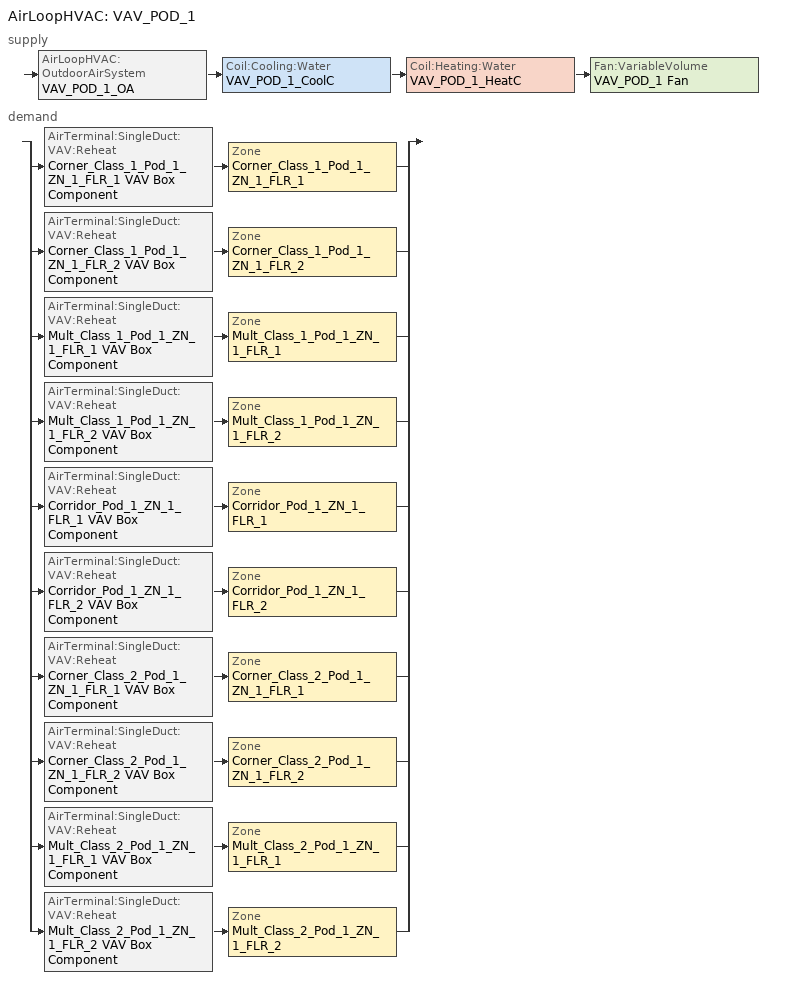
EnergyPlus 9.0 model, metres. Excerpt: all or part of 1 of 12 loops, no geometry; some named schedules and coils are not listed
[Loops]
AirLoopHVAC 'VAV_POD_1'
 supply: AirLoopHVAC:OutdoorAirSystem 'VAV_POD_1_OA' > Coil:Cooling:Water 'VAV_POD_1_CoolC' > Coil:Heating:Water 'VAV_POD_1_HeatC' > Fan:VariableVolume 'VAV_POD_1 Fan'
 demand: split
  | AirTerminal:SingleDuct:VAV:Reheat 'Corner_Class_1_Pod_1_ZN_1_FLR_1 VAV Box Component' > Zone 'Corner_Class_1_Pod_1_ZN_1_FLR_1'
  | AirTerminal:SingleDuct:VAV:Reheat 'Corner_Class_1_Pod_1_ZN_1_FLR_2 VAV Box Component' > Zone 'Corner_Class_1_Pod_1_ZN_1_FLR_2'
  | AirTerminal:SingleDuct:VAV:Reheat 'Mult_Class_1_Pod_1_ZN_1_FLR_1 VAV Box Component' > Zone 'Mult_Class_1_Pod_1_ZN_1_FLR_1'
  | AirTerminal:SingleDuct:VAV:Reheat 'Mult_Class_1_Pod_1_ZN_1_FLR_2 VAV Box Component' > Zone 'Mult_Class_1_Pod_1_ZN_1_FLR_2'
  | AirTerminal:SingleDuct:VAV:Reheat 'Corridor_Pod_1_ZN_1_FLR_1 VAV Box Component' > Zone 'Corridor_Pod_1_ZN_1_FLR_1'
  | AirTerminal:SingleDuct:VAV:Reheat 'Corridor_Pod_1_ZN_1_FLR_2 VAV Box Component' > Zone 'Corridor_Pod_1_ZN_1_FLR_2'
  | AirTerminal:SingleDuct:VAV:Reheat 'Corner_Class_2_Pod_1_ZN_1_FLR_1 VAV Box Component' > Zone 'Corner_Class_2_Pod_1_ZN_1_FLR_1'
  | AirTerminal:SingleDuct:VAV:Reheat 'Corner_Class_2_Pod_1_ZN_1_FLR_2 VAV Box Component' > Zone 'Corner_Class_2_Pod_1_ZN_1_FLR_2'
  | AirTerminal:SingleDuct:VAV:Reheat 'Mult_Class_2_Pod_1_ZN_1_FLR_1 VAV Box Component' > Zone 'Mult_Class_2_Pod_1_ZN_1_FLR_1'
  | AirTerminal:SingleDuct:VAV:Reheat 'Mult_Class_2_Pod_1_ZN_1_FLR_2 VAV Box Component' > Zone 'Mult_Class_2_Pod_1_ZN_1_FLR_2'
[Sizing:Zone] Zone Cooling Design Supply Air Temperature Input Method=SupplyAirTemperature; Zone Cooling Design Supply Air Temperature {C}=12.8; Zone Heating Design Supply Air Temperature Input Method=SupplyAirTemperature; Zone Heating Design Supply Air Temperature {C}=40; Zone Cooling Design Supply Air Humidity Ratio {kgWater/kgDryAir}=0.0085; Zone Heating Design Supply Air Humidity Ratio {kgWater/kgDryAir}=0.008; Cooling Design Air Flow Method=DesignDay; Cooling Design Air Flow Rate {m3/s}=0; Cooling Minimum Air Flow {m3/s}=0; Cooling Minimum Air Flow Fraction=0; Heating Design Air Flow Method=DesignDay; Heating Design Air Flow Rate {m3/s}=0; Design Specification Zone Air Distribution Object=VAV_Zone_AirDistribution
Name | Design Specification Outdoor Air Object
Corner_Class_1_Pod_1_ZN_1_FLR_1 | SZ DSOA Corner_Class_1_Pod_1_ZN_1_FLR_1
Corner_Class_1_Pod_1_ZN_1_FLR_2 | SZ DSOA Corner_Class_1_Pod_1_ZN_1_FLR_2
Mult_Class_1_Pod_1_ZN_1_FLR_1 | SZ DSOA Mult_Class_1_Pod_1_ZN_1_FLR_1
Mult_Class_1_Pod_1_ZN_1_FLR_2 | SZ DSOA Mult_Class_1_Pod_1_ZN_1_FLR_2
Corridor_Pod_1_ZN_1_FLR_1 | SZ DSOA Corridor_Pod_1_ZN_1_FLR_1
Corridor_Pod_1_ZN_1_FLR_2 | SZ DSOA Corridor_Pod_1_ZN_1_FLR_2
Corner_Class_2_Pod_1_ZN_1_FLR_1 | SZ DSOA Corner_Class_2_Pod_1_ZN_1_FLR_1
Corner_Class_2_Pod_1_ZN_1_FLR_2 | SZ DSOA Corner_Class_2_Pod_1_ZN_1_FLR_2
Mult_Class_2_Pod_1_ZN_1_FLR_1 | SZ DSOA Mult_Class_2_Pod_1_ZN_1_FLR_1
Mult_Class_2_Pod_1_ZN_1_FLR_2 | SZ DSOA Mult_Class_2_Pod_1_ZN_1_FLR_2
[DesignSpecification:OutdoorAir]
Name | Outdoor Air Method | Outdoor Air Flow per Zone Floor Area {m3/s-m2} | Outdoor Air Flow per Person {m3/s-person}
SZ DSOA Corner_Class_1_Pod_1_ZN_1_FLR_1; SZ DSOA Corner_Class_1_Pod_1_ZN_1_FLR_2; SZ DSOA Mult_Class_1_Pod_1_ZN_1_FLR_1; SZ DSOA Mult_Class_1_Pod_1_ZN_1_FLR_2; SZ DSOA Corner_Class_2_Pod_1_ZN_1_FLR_1; SZ DSOA Corner_Class_2_Pod_1_ZN_1_FLR_2; SZ DSOA Mult_Class_2_Pod_1_ZN_1_FLR_1; SZ DSOA Mult_Class_2_Pod_1_ZN_1_FLR_2 | Flow/Area | 0.00238745
SZ DSOA Corridor_Pod_1_ZN_1_FLR_1; SZ DSOA Corridor_Pod_1_ZN_1_FLR_2 | Flow/Area | 0.000304781
Design_Spec_OA_Classroom | Sum | 0.000609562 | 0.00471921
[DesignSpecification:ZoneAirDistribution] Zone Air Distribution Effectiveness in Cooling Mode=1; Zone Air Distribution Effectiveness in Heating Mode=1
Name | Minimum Zone Ventilation Efficiency
VAV_Zone_AirDistribution | 0.6
Design_Spec_ZAD_1
[Sizing:System]
VAV_POD_1: Type of Load to Size On=Sensible; Design Outdoor Air Flow Rate {m3/s}=7.5943; Central Heating Maximum System Air Flow Ratio=0.3; Preheat Design Temperature {C}=7; Preheat Design Humidity Ratio {kgWater/kgDryAir}=0.008; Precool Design Temperature {C}=12.8; Precool Design Humidity Ratio {kgWater/kgDryAir}=0.008; Central Cooling Design Supply Air Temperature {C}=12.8; Central Heating Design Supply Air Temperature {C}=12.8; Type of Zone Sum to Use=Coincident; 100% Outdoor Air in Cooling=No; 100% Outdoor Air in Heating=No; Central Cooling Design Supply Air Humidity Ratio {kgWater/kgDryAir}=0.0085; Central Heating Design Supply Air Humidity Ratio {kgWater/kgDryAir}=0.008; Cooling Supply Air Flow Rate Method=DesignDay; Cooling Supply Air Flow Rate {m3/s}=0; Heating Supply Air Flow Rate Method=DesignDay; Heating Supply Air Flow Rate {m3/s}=0; System Outdoor Air Method=ZoneSum
[ZoneControl:Thermostat] Control Type Schedule=Dual Zone Control Type Sched
Name | Zone or ZoneList | Control 1
Corner_Class_1_Pod_1_ZN_1_FLR_1 Thermostat | Corner_Class_1_Pod_1_ZN_1_FLR_1 | Corner_Class_1_Pod_1_ZN_1_FLR_1 DualSPSched
Corner_Class_1_Pod_1_ZN_1_FLR_2 Thermostat | Corner_Class_1_Pod_1_ZN_1_FLR_2 | Corner_Class_1_Pod_1_ZN_1_FLR_2 DualSPSched
Mult_Class_1_Pod_1_ZN_1_FLR_1 Thermostat | Mult_Class_1_Pod_1_ZN_1_FLR_1 | Mult_Class_1_Pod_1_ZN_1_FLR_1 DualSPSched
Mult_Class_1_Pod_1_ZN_1_FLR_2 Thermostat | Mult_Class_1_Pod_1_ZN_1_FLR_2 | Mult_Class_1_Pod_1_ZN_1_FLR_2 DualSPSched
Corridor_Pod_1_ZN_1_FLR_1 Thermostat | Corridor_Pod_1_ZN_1_FLR_1 | Corridor_Pod_1_ZN_1_FLR_1 DualSPSched
Corridor_Pod_1_ZN_1_FLR_2 Thermostat | Corridor_Pod_1_ZN_1_FLR_2 | Corridor_Pod_1_ZN_1_FLR_2 DualSPSched
Corner_Class_2_Pod_1_ZN_1_FLR_1 Thermostat | Corner_Class_2_Pod_1_ZN_1_FLR_1 | Corner_Class_2_Pod_1_ZN_1_FLR_1 DualSPSched
Corner_Class_2_Pod_1_ZN_1_FLR_2 Thermostat | Corner_Class_2_Pod_1_ZN_1_FLR_2 | Corner_Class_2_Pod_1_ZN_1_FLR_2 DualSPSched
Mult_Class_2_Pod_1_ZN_1_FLR_1 Thermostat | Mult_Class_2_Pod_1_ZN_1_FLR_1 | Mult_Class_2_Pod_1_ZN_1_FLR_1 DualSPSched
Mult_Class_2_Pod_1_ZN_1_FLR_2 Thermostat | Mult_Class_2_Pod_1_ZN_1_FLR_2 | Mult_Class_2_Pod_1_ZN_1_FLR_2 DualSPSched
[ThermostatSetpoint:DualSetpoint] Heating Setpoint Temperature Schedule=HTGSETP_SCH_YES_OPTIMUM; Cooling Setpoint Temperature Schedule=CLGSETP_SCH_YES_OPTIMUM
Corner_Class_1_Pod_1_ZN_1_FLR_1 DualSPSched; Corner_Class_1_Pod_1_ZN_1_FLR_2 DualSPSched; Mult_Class_1_Pod_1_ZN_1_FLR_1 DualSPSched; Mult_Class_1_Pod_1_ZN_1_FLR_2 DualSPSched; Corridor_Pod_1_ZN_1_FLR_1 DualSPSched; Corridor_Pod_1_ZN_1_FLR_2 DualSPSched; Corner_Class_2_Pod_1_ZN_1_FLR_1 DualSPSched; Corner_Class_2_Pod_1_ZN_1_FLR_2 DualSPSched; Mult_Class_2_Pod_1_ZN_1_FLR_1 DualSPSched; Mult_Class_2_Pod_1_ZN_1_FLR_2 DualSPSched
[AirTerminal:SingleDuct:VAV:Reheat] Availability Schedule=ALWAYS_ON; Maximum Air Flow Rate {m3/s}=AUTOSIZE; Zone Minimum Air Flow Input Method=Constant; Maximum Hot Water or Steam Flow Rate {m3/s}=AUTOSIZE; Minimum Hot Water or Steam Flow Rate {m3/s}=0; Convergence Tolerance=0.001; Damper Heating Action=ReverseWithLimits; Maximum Flow Fraction During Reheat=0.5; Maximum Reheat Air Temperature {C}=40
Name | Constant Minimum Air Flow Fraction | Reheat Coil
Corner_Class_1_Pod_1_ZN_1_FLR_1 VAV Box Component | 1 | Corner_Class_1_Pod_1_ZN_1_FLR_1 VAV Box Reheat Coil
Corner_Class_1_Pod_1_ZN_1_FLR_2 VAV Box Component | 1 | Corner_Class_1_Pod_1_ZN_1_FLR_2 VAV Box Reheat Coil
Mult_Class_1_Pod_1_ZN_1_FLR_1 VAV Box Component | 1 | Mult_Class_1_Pod_1_ZN_1_FLR_1 VAV Box Reheat Coil
Mult_Class_1_Pod_1_ZN_1_FLR_2 VAV Box Component | 1 | Mult_Class_1_Pod_1_ZN_1_FLR_2 VAV Box Reheat Coil
Corridor_Pod_1_ZN_1_FLR_1 VAV Box Component | 0.574 | Corridor_Pod_1_ZN_1_FLR_1 VAV Box Reheat Coil
Corridor_Pod_1_ZN_1_FLR_2 VAV Box Component | 0.359 | Corridor_Pod_1_ZN_1_FLR_2 VAV Box Reheat Coil
Corner_Class_2_Pod_1_ZN_1_FLR_1 VAV Box Component | 1 | Corner_Class_2_Pod_1_ZN_1_FLR_1 VAV Box Reheat Coil
Corner_Class_2_Pod_1_ZN_1_FLR_2 VAV Box Component | 1 | Corner_Class_2_Pod_1_ZN_1_FLR_2 VAV Box Reheat Coil
Mult_Class_2_Pod_1_ZN_1_FLR_1 VAV Box Component | 1 | Mult_Class_2_Pod_1_ZN_1_FLR_1 VAV Box Reheat Coil
Mult_Class_2_Pod_1_ZN_1_FLR_2 VAV Box Component | 1 | Mult_Class_2_Pod_1_ZN_1_FLR_2 VAV Box Reheat Coil
[Zone equipment]
Corner_Class_1_Pod_1_ZN_1_FLR_1: Corner_Class_1_Pod_1_ZN_1_FLR_1 VAV Box Component
Corner_Class_1_Pod_1_ZN_1_FLR_2: Corner_Class_1_Pod_1_ZN_1_FLR_2 VAV Box Component
Mult_Class_1_Pod_1_ZN_1_FLR_1: Mult_Class_1_Pod_1_ZN_1_FLR_1 VAV Box Component
Mult_Class_1_Pod_1_ZN_1_FLR_2: Mult_Class_1_Pod_1_ZN_1_FLR_2 VAV Box Component
Corridor_Pod_1_ZN_1_FLR_1: Corridor_Pod_1_ZN_1_FLR_1 VAV Box Component
Corridor_Pod_1_ZN_1_FLR_2: Corridor_Pod_1_ZN_1_FLR_2 VAV Box Component
Corner_Class_2_Pod_1_ZN_1_FLR_1: Corner_Class_2_Pod_1_ZN_1_FLR_1 VAV Box Component
Corner_Class_2_Pod_1_ZN_1_FLR_2: Corner_Class_2_Pod_1_ZN_1_FLR_2 VAV Box Component
Mult_Class_2_Pod_1_ZN_1_FLR_1: Mult_Class_2_Pod_1_ZN_1_FLR_1 VAV Box Component
Mult_Class_2_Pod_1_ZN_1_FLR_2: Mult_Class_2_Pod_1_ZN_1_FLR_2 VAV Box Component
[Fan:VariableVolume]
VAV_POD_1 Fan: Availability Schedule=HVACOperationSchd; Fan Total Efficiency=0.6045; Pressure Rise {Pa}=1389.42; Maximum Flow Rate {m3/s}=AUTOSIZE; Fan Power Minimum Flow Rate Input Method=Fraction; Fan Power Minimum Flow Fraction=0.25; Motor Efficiency=0.93; Motor In Airstream Fraction=1; Fan Power Coefficient 1=0.0408; Fan Power Coefficient 2=0.088; Fan Power Coefficient 3=-0.0729; Fan Power Coefficient 4=0.9437; Fan Power Coefficient 5=0
[Coil:Cooling:Water]
VAV_POD_1_CoolC: Availability Schedule=ALWAYS_ON; Design Water Flow Rate {m3/s}=AUTOSIZE; Design Air Flow Rate {m3/s}=AUTOSIZE; Design Inlet Water Temperature {C}=AUTOSIZE; Design Inlet Air Temperature {C}=AUTOSIZE; Design Outlet Air Temperature {C}=AUTOSIZE; Design Inlet Air Humidity Ratio {kgWater/kgDryAir}=AUTOSIZE; Design Outlet Air Humidity Ratio {kgWater/kgDryAir}=AUTOSIZE; Type of Analysis=SimpleAnalysis; Heat Exchanger Configuration=CrossFlow
[Coil:Heating:Water]
VAV_POD_1_HeatC: Availability Schedule=ALWAYS_ON; U-Factor Times Area Value {W/K}=AUTOSIZE; Maximum Water Flow Rate {m3/s}=AUTOSIZE; Performance Input Method=UFactorTimesAreaAndDesignWaterFlowRate; Rated Capacity {W}=AUTOSIZE; Rated Inlet Water Temperature {C}=82.2; Rated Inlet Air Temperature {C}=12.8; Rated Outlet Water Temperature {C}=71.1; Rated Outlet Air Temperature {C}=40
[Controller:WaterCoil] Control Variable=Temperature; Actuator Variable=Flow; Maximum Actuated Flow {m3/s}=AUTOSIZE; Minimum Actuated Flow {m3/s}=0
Name | Action | Controller Convergence Tolerance {deltaC}
VAV_POD_1_CoolC_Controller | Reverse
VAV_POD_1_HeatC_Controller | Normal | 0.0001
[Controller:OutdoorAir]
VAV_POD_1_OA_Controller: Minimum Outdoor Air Flow Rate {m3/s}=0; Maximum Outdoor Air Flow Rate {m3/s}=AUTOSIZE; Economizer Control Type,             !- Economizer Control Typ=DifferentialEnthalpy; Economizer Control Action Type=ModulateFlow; Lockout Type=LockoutWithHeating; Minimum Limit Type=FixedMinimum; Minimum Outdoor Air Schedule=MinOA_MotorizedDamper_Sched; Maximum Fraction of Outdoor Air Schedule=VAV_POD_1 Max OA Fraction; Mechanical Ventilation Controller=VAV_POD_1_MultiZone; Heat Recovery Bypass Control Type=BypassWhenOAFlowGreaterThanMinimum
[AirLoopHVAC]
VAV_POD_1: Design Supply Air Flow Rate {m3/s}=AUTOSIZE
[SetpointManager:OutdoorAirReset]
VAV_POD_1 SAT setpoint: Control Variable=Temperature; Setpoint at Outdoor Low Temperature {C}=15.6; Outdoor Low Temperature {C}=10; Setpoint at Outdoor High Temperature {C}=12.8; Outdoor High Temperature {C}=21.1; Setpoint Node or NodeList=VAV_POD_1 Supply Equipment Outlet Node
[SetpointManager:MixedAir] Control Variable=Temperature
Name | Setpoint Node or NodeList
VAV_POD_1_CoolC SAT Manager | VAV_POD_1_CoolC-VAV_POD_1_HeatCNode
VAV_POD_1_HeatC SAT Manager | VAV_POD_1_HeatC-VAV_POD_1 FanNode
VAV_POD_1_OAMixed Air Temp Manager | VAV_POD_1_OA-VAV_POD_1_CoolCNode
[SetpointManager:OutdoorAirPretreat]
VAV_Pod_1 Heat Exchanger Supply Air Temp Manager: Control Variable=Temperature; Minimum Setpoint Temperature {C}=-99; Maximum Setpoint Temperature {C}=99; Minimum Setpoint Humidity Ratio {kgWater/kgDryAir}=0.00001; Maximum Setpoint Humidity Ratio {kgWater/kgDryAir}=1; Setpoint Node or NodeList=VAV_Pod_1 Heat Recovery Outlet Node
[HeatExchanger:AirToAir:SensibleAndLatent]
VAV_POD_1 OA Heat Recovery: Availability Schedule=Always_On; Nominal Supply Air Flow Rate {m3/s}=AUTOSIZE; Sensible Effectiveness at 100% Heating Air Flow=0.7; Latent Effectiveness at 100% Heating Air Flow=0.6; Sensible Effectiveness at 75% Heating Air Flow=0.7; Latent Effectiveness at 75% Heating Air Flow=0.6; Sensible Effectiveness at 100% Cooling Air Flow=0.75; Latent Effectiveness at 100% Cooling Air Flow=0.6; Sensible Effectiveness at 75% Cooling Air Flow=0.75; Latent Effectiveness at 75% Cooling Air Flow=0.6; Nominal Electric Power {W}=5498.91; Supply Air Outlet Temperature Control=Yes; Heat Exchanger Type=Rotary; Frost Control Type=ExhaustOnly; Threshold Temperature {C}=-23.3; Initial Defrost Time Fraction=0.167; Rate of Defrost Time Fraction Increase {1/K}=1.44
[Controller:MechanicalVentilation]
VAV_POD_1_MultiZone: MinOA_MotorizedDamper_Sched, No, VentilationRateProcedure, Corner_Class_1_Pod_1_ZN_1_FLR_1, Design_Spec_OA_Classroom, Design_Spec_ZAD_1, Corner_Class_1_Pod_1_ZN_1_FLR_2, Design_Spec_OA_Classroom, Design_Spec_ZAD_1, Mult_Class_1_Pod_1_ZN_1_FLR_1, Design_Spec_OA_Classroom, Design_Spec_ZAD_1, Mult_Class_1_Pod_1_ZN_1_FLR_2, Design_Spec_OA_Classroom, Design_Spec_ZAD_1, Corridor_Pod_1_ZN_1_FLR_1, Design_Spec_OA_Corridor, Design_Spec_ZAD_1, Corridor_Pod_1_ZN_1_FLR_2, Design_Spec_OA_Corridor, Design_Spec_ZAD_1, Corner_Class_2_Pod_1_ZN_1_FLR_1, Design_Spec_OA_Classroom, Design_Spec_ZAD_1, Corner_Class_2_Pod_1_ZN_1_FLR_2, Design_Spec_OA_Classroom, Design_Spec_ZAD_1, Mult_Class_2_Pod_1_ZN_1_FLR_1, Design_Spec_OA_Classroom, Design_Spec_ZAD_1, Mult_Class_2_Pod_1_ZN_1_FLR_2, Design_Spec_OA_Classroom, Design_Spec_ZAD_1
[EnergyManagementSystem:Sensor]
cCL1_Pod_1_ZN_1_FLR_1_LSr: Output:Variable or Output:Meter Index Key=Corner_Class_1_Pod_1_ZN_1_FLR_1; Output:Variable or Output:Meter=Zone Lights Electric Power
cCL1_Pod_1_ZN_1_FLR_1_OSr: Output:Variable or Output:Meter Index Key=Corner_Class_1_Pod_1_ZN_1_FLR_1; Output:Variable or Output:Meter=People Occupant Count
mCl1_Pod_1_ZN_1_FLR_1_LSr: Output:Variable or Output:Meter Index Key=Mult_Class_1_Pod_1_ZN_1_FLR_1; Output:Variable or Output:Meter=Zone Lights Electric Power
mCl1_Pod_1_ZN_1_FLR_1_OSr: Output:Variable or Output:Meter Index Key=Mult_Class_1_Pod_1_ZN_1_FLR_1; Output:Variable or Output:Meter=People Occupant Count
cPOD1_ZN_1_FLR_1_LSr: Output:Variable or Output:Meter Index Key=Corridor_Pod_1_ZN_1_FLR_1; Output:Variable or Output:Meter=Zone Lights Electric Power
cPOD1_ZN_1_FLR_1_OSr; cPOD2_ZN_1_FLR_1_OSr; cPOD3_ZN_1_FLR_1_OSr: Output:Variable or Output:Meter=People Occupant Count; Output:Variable or Output:Meter Index Key Name and used "Corner_Class_1_Pod_1_ZN_1_FLR_1" Occupancy since this corridor is 0 people=Corner_Class_1_Pod_1_ZN_1_FLR_1
cCL2_Pod_1_ZN_1_FLR_1_LSr: Output:Variable or Output:Meter Index Key=Corner_Class_2_Pod_1_ZN_1_FLR_1; Output:Variable or Output:Meter=Zone Lights Electric Power
cCL2_Pod_1_ZN_1_FLR_1_OSr: Output:Variable or Output:Meter Index Key=Corner_Class_2_Pod_1_ZN_1_FLR_1; Output:Variable or Output:Meter=People Occupant Count
mCl2_Pod_1_ZN_1_FLR_1_LSr: Output:Variable or Output:Meter Index Key=Mult_Class_2_Pod_1_ZN_1_FLR_1; Output:Variable or Output:Meter=Zone Lights Electric Power
mCl2_Pod_1_ZN_1_FLR_1_OSr: Output:Variable or Output:Meter Index Key=Mult_Class_2_Pod_1_ZN_1_FLR_1; Output:Variable or Output:Meter=People Occupant Count
Main_Corridor_ZN_1_FLR_1_OSr; Lobby_ZN_1_FLR_1_OSr: Output:Variable or Output:Meter=People Occupant Count; Output:Variable or Output:Meter Index Key Name and used "Corner_Class_1_Pod_1_ZN_1_FLR_1" Occupancy since this lobby is 0 people=Corner_Class_1_Pod_1_ZN_1_FLR_1
Mech_ZN_1_FLR_1_OSr: Output:Variable or Output:Meter=People Occupant Count; Output:Variable or Output:Meter Index Key Name and used "Corner_Class_1_Pod_1_ZN_1_FLR_1" Occupancy since this Mechnical zone is 0 people=Corner_Class_1_Pod_1_ZN_1_FLR_1
BATHROOMS_ZN_1_FLR_1_OSr: Output:Variable or Output:Meter=People Occupant Count; Output:Variable or Output:Meter Index Key Name and used "Corner_Class_1_Pod_1_ZN_1_FLR_1" Occupancy since this Bath zone is 0 people=Corner_Class_1_Pod_1_ZN_1_FLR_1
cCL1_Pod_1_ZN_1_FLR_2_LSr: Output:Variable or Output:Meter Index Key=Corner_Class_1_Pod_1_ZN_1_FLR_2; Output:Variable or Output:Meter=Zone Lights Electric Power
cCL1_Pod_1_ZN_1_FLR_2_OSr: Output:Variable or Output:Meter Index Key=Corner_Class_1_Pod_1_ZN_1_FLR_2; Output:Variable or Output:Meter=People Occupant Count
mCl1_Pod_1_ZN_1_FLR_2_LSr: Output:Variable or Output:Meter Index Key=Mult_Class_1_Pod_1_ZN_1_FLR_2; Output:Variable or Output:Meter=Zone Lights Electric Power
mCl1_Pod_1_ZN_1_FLR_2_OSr: Output:Variable or Output:Meter Index Key=Mult_Class_1_Pod_1_ZN_1_FLR_2; Output:Variable or Output:Meter=People Occupant Count
cPOD1_ZN_1_FLR_2_LSr: Output:Variable or Output:Meter Index Key=Corridor_Pod_1_ZN_1_FLR_2; Output:Variable or Output:Meter=Zone Lights Electric Power
cPOD1_ZN_1_FLR_2_OSr; cPOD2_ZN_1_FLR_2_OSr; cPOD3_ZN_1_FLR_2_OSr: Output:Variable or Output:Meter=People Occupant Count; Output:Variable or Output:Meter Index Key Name and used "Corner_Class_1_Pod_1_ZN_1_FLR_2" Occupancy since this corridor is 0 people=Corner_Class_1_Pod_1_ZN_1_FLR_2
cCL2_Pod_1_ZN_1_FLR_2_LSr: Output:Variable or Output:Meter Index Key=Corner_Class_2_Pod_1_ZN_1_FLR_2; Output:Variable or Output:Meter=Zone Lights Electric Power
cCL2_Pod_1_ZN_1_FLR_2_OSr: Output:Variable or Output:Meter Index Key=Corner_Class_2_Pod_1_ZN_1_FLR_2; Output:Variable or Output:Meter=People Occupant Count
mCl2_Pod_1_ZN_1_FLR_2_LSr: Output:Variable or Output:Meter Index Key=Mult_Class_2_Pod_1_ZN_1_FLR_2; Output:Variable or Output:Meter=Zone Lights Electric Power
mCl2_Pod_1_ZN_1_FLR_2_OSr: Output:Variable or Output:Meter Index Key=Mult_Class_2_Pod_1_ZN_1_FLR_2; Output:Variable or Output:Meter=People Occupant Count
Main_Corridor_ZN_1_FLR_2_OSr; Lobby_ZN_1_FLR_2_OSr: Output:Variable or Output:Meter=People Occupant Count; Output:Variable or Output:Meter Index Key Name and used "Corner_Class_1_Pod_1_ZN_1_FLR_2" Occupancy since this lobby is 0 people=Corner_Class_1_Pod_1_ZN_1_FLR_2
Mech_ZN_1_FLR_2_OSr: Output:Variable or Output:Meter=People Occupant Count; Output:Variable or Output:Meter Index Key Name and used "Corner_Class_1_Pod_1_ZN_1_FLR_2" Occupancy since this Mechnical zone is 0 people=Corner_Class_1_Pod_1_ZN_1_FLR_2
BATHROOMS_ZN_1_FLR_2_OSr: Output:Variable or Output:Meter=People Occupant Count; Output:Variable or Output:Meter Index Key Name and used "Corner_Class_1_Pod_1_ZN_1_FLR_2" Occupancy since this Bath zone is 0 people=Corner_Class_1_Pod_1_ZN_1_FLR_2
VAV_POD_1_OA_VRP: Output:Variable or Output:Meter Index Key=VAV_POD_1; Output:Variable or Output:Meter=Air System Outdoor Air Mechanical Ventilation Requested Mass Flow Rate
VAV_POD_1_OA: Output:Variable or Output:Meter Index Key=VAV_POD_1; Output:Variable or Output:Meter=Air System Outdoor Air Mass Flow Rate
VAV_POD_1_SUPPLY_FLOW: Output:Variable or Output:Meter Index Key=VAV_POD_1_OA-VAV_POD_1_CoolCNode; Output:Variable or Output:Meter=System Node Standard Density Volume Flow Rate
[EnergyManagementSystem:InternalVariable] Internal Data Type=Zone Floor Area
Name | Internal Data Index Key
cCL1_Pod_1_ZN_1_FLR_1_Area | Corner_Class_1_Pod_1_ZN_1_FLR_1
mCl1_Pod_1_ZN_1_FLR_1_Area | Mult_Class_1_Pod_1_ZN_1_FLR_1
cPOD1_ZN_1_FLR_1_Area | Corridor_Pod_1_ZN_1_FLR_1
cCL2_Pod_1_ZN_1_FLR_1_Area | Corner_Class_2_Pod_1_ZN_1_FLR_1
mCl2_Pod_1_ZN_1_FLR_1_Area | Mult_Class_2_Pod_1_ZN_1_FLR_1
cCL1_Pod_1_ZN_1_FLR_2_Area | Corner_Class_1_Pod_1_ZN_1_FLR_2
mCl1_Pod_1_ZN_1_FLR_2_Area | Mult_Class_1_Pod_1_ZN_1_FLR_2
cPOD1_ZN_1_FLR_2_Area | Corridor_Pod_1_ZN_1_FLR_2
cCL2_Pod_1_ZN_1_FLR_2_Area | Corner_Class_2_Pod_1_ZN_1_FLR_2
mCl2_Pod_1_ZN_1_FLR_2_Area | Mult_Class_2_Pod_1_ZN_1_FLR_2
